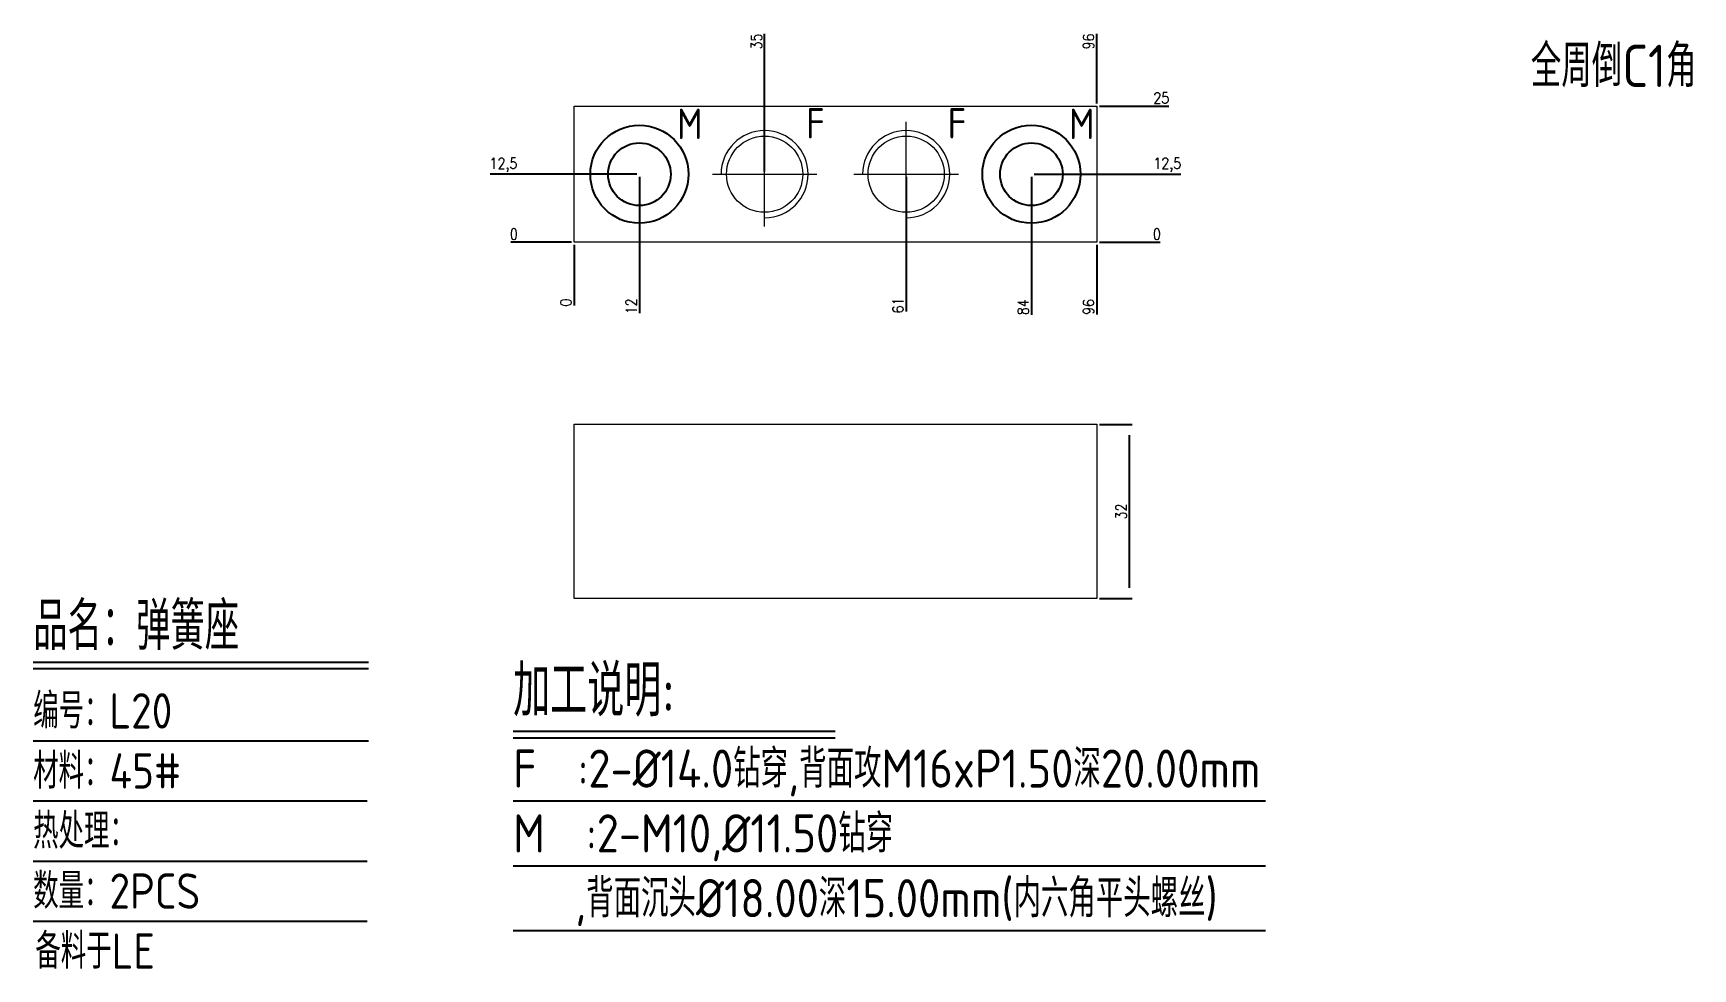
# Model space of a CAD drawing. Header units: millimetres. Extents: x 90233 to 90538, y -16814 to -16642.
import ezdxf
from ezdxf.enums import TextEntityAlignment as Align

# ---------------------------------------------------------------- set-up
doc = ezdxf.new("R2010")
doc.units = ezdxf.units.MM
for name, pattern in [('CENTER', [0]), ('DASHED', [0]), ('HIDDEN', [0])]:
    doc.linetypes.add(name, pattern=pattern)
for name, color, linetype in [('B2', 255, 'Continuous'), ('B2_O', 40, 'Continuous'), ('DIM', 4, 'Continuous'), ('TEXT', 4, 'Continuous')]:
    doc.layers.add(name, color=color, linetype=linetype)
doc.styles.add('gbenor', font='gbenor.shx', dxfattribs={"bigfont": 'gbcbig.shx'})
doc.styles.get("Standard").update_dxf_attribs({"font": 'txt.shx', "width": 0.85, "bigfont": 'ctxt.shx'})
doc.dimstyles.new('T-2-WX', dxfattribs={"dimtxt": 2, "dimasz": 2, "dimexe": 0.5, "dimexo": 0.5, "dimgap": 0.5, "dimtad": 1, "dimtxsty": 'Standard', "dimblk": 'OPEN30', "dimcen": 0, "dimazin": 3, "dimtfac": 1, "dimtmove": 0, "dimatfit": 3, "dimldrblk": 'OPEN30', "dimlwd": -1, "dimlwe": -1})

# ---------------------------------------------------------------- blocks, each defined once
blk = doc.blocks.new('*D7579')
at = {"layer": 'Defpoints', "color": 0}
for p in [(90428.74, -16714.3), (90434.74, -16714.3), (90428.74, -16746.3)]:
    blk.add_point(p, dxfattribs=at)
at = {"layer": 'DIM', "color": 0}
for p, q in [((90429.24, -16714.3), (90435.24, -16714.3)), ((90434.74, -16744.3), (90434.74, -16716.3)), ((90429.24, -16746.3), (90435.24, -16746.3))]:
    blk.add_line(p, q, dxfattribs=at)
at = {"layer": 'DIM', "color": 0, "insert": (90433.24, -16730.3), "char_height": 2, "attachment_point": 5, "rotation": 90}
blk.add_mtext('32', dxfattribs=at)
blk = doc.blocks.new('_Open30')
blk = doc.blocks.new('*D7580')
at = {"layer": 'Defpoints', "color": 0}
for p in [(90332.74, -16680.87), (90428.74, -16680.87), (90438.74, -16680.87)]:
    blk.add_point(p, dxfattribs=at)
at = {"layer": 'DIM', "color": 0}
blk.add_line((90429.24, -16680.87), (90440.37, -16680.87), dxfattribs=at)
at = {"layer": 'DIM', "color": 0, "insert": (90439.8, -16679.37), "char_height": 2, "attachment_point": 5}
blk.add_mtext('0', dxfattribs=at)
blk = doc.blocks.new('*D7581')
at = {"layer": 'Defpoints', "color": 0}
for p in [(90416.74, -16668.37), (90438.74, -16668.37), (90332.74, -16680.87)]:
    blk.add_point(p, dxfattribs=at)
at = {"layer": 'DIM', "color": 0}
blk.add_line((90417.24, -16668.37), (90444.18, -16668.37), dxfattribs=at)
at = {"layer": 'DIM', "color": 0, "insert": (90441.71, -16666.68), "char_height": 2, "attachment_point": 5}
blk.add_mtext('12,5', dxfattribs=at)
blk = doc.blocks.new('*D7582')
at = {"layer": 'Defpoints', "color": 0}
for p in [(90428.74, -16655.87), (90438.74, -16655.87), (90332.74, -16680.87)]:
    blk.add_point(p, dxfattribs=at)
at = {"layer": 'DIM', "color": 0}
blk.add_line((90429.24, -16655.87), (90441.99, -16655.87), dxfattribs=at)
at = {"layer": 'DIM', "color": 0, "insert": (90440.61, -16654.37), "char_height": 2, "attachment_point": 5}
blk.add_mtext('25', dxfattribs=at)
blk = doc.blocks.new('*D7583')
at = {"layer": 'Defpoints', "color": 0}
for p in [(90322.74, -16680.87), (90332.74, -16680.87), (90332.74, -16680.87)]:
    blk.add_point(p, dxfattribs=at)
at = {"layer": 'DIM', "color": 0}
blk.add_line((90332.24, -16680.87), (90321.1, -16680.87), dxfattribs=at)
at = {"layer": 'DIM', "color": 0, "insert": (90321.67, -16679.37), "char_height": 2, "attachment_point": 5}
blk.add_mtext('0', dxfattribs=at)
blk = doc.blocks.new('*D7584')
at = {"layer": 'Defpoints', "color": 0}
for p in [(90322.74, -16668.37), (90344.74, -16668.37), (90332.74, -16680.87)]:
    blk.add_point(p, dxfattribs=at)
at = {"layer": 'DIM', "color": 0}
blk.add_line((90344.24, -16668.37), (90317.3, -16668.37), dxfattribs=at)
at = {"layer": 'DIM', "color": 0, "insert": (90319.77, -16666.68), "char_height": 2, "attachment_point": 5}
blk.add_mtext('12,5', dxfattribs=at)
blk = doc.blocks.new('*D7585')
at = {"layer": 'Defpoints', "color": 0}
for p in [(90332.74, -16680.87), (90428.74, -16680.87), (90428.74, -16690.87)]:
    blk.add_point(p, dxfattribs=at)
at = {"layer": 'DIM', "color": 0}
blk.add_line((90428.74, -16681.37), (90428.74, -16694.13), dxfattribs=at)
at = {"layer": 'DIM', "color": 0, "insert": (90427.24, -16692.75), "char_height": 2, "attachment_point": 5, "rotation": 90}
blk.add_mtext('96', dxfattribs=at)
blk = doc.blocks.new('*D7586')
at = {"layer": 'Defpoints', "color": 0}
for p in [(90416.74, -16668.37), (90332.74, -16680.87), (90416.74, -16690.87)]:
    blk.add_point(p, dxfattribs=at)
at = {"layer": 'DIM', "color": 0}
blk.add_line((90416.74, -16668.87), (90416.74, -16694.21), dxfattribs=at)
at = {"layer": 'DIM', "color": 0, "insert": (90415.24, -16692.79), "char_height": 2, "attachment_point": 5, "rotation": 90}
blk.add_mtext('84', dxfattribs=at)
blk = doc.blocks.new('*D7587')
at = {"layer": 'Defpoints', "color": 0}
for p in [(90393.74, -16668.37), (90332.74, -16680.87), (90393.74, -16690.87)]:
    blk.add_point(p, dxfattribs=at)
at = {"layer": 'DIM', "color": 0}
blk.add_line((90393.74, -16668.87), (90393.74, -16693.56), dxfattribs=at)
at = {"layer": 'DIM', "color": 0, "insert": (90392.24, -16692.47), "char_height": 2, "attachment_point": 5, "rotation": 90}
blk.add_mtext('61', dxfattribs=at)
blk = doc.blocks.new('*D7588')
at = {"layer": 'Defpoints', "color": 0}
for p in [(90344.74, -16668.37), (90332.74, -16680.87), (90344.74, -16690.87)]:
    blk.add_point(p, dxfattribs=at)
at = {"layer": 'DIM', "color": 0}
blk.add_line((90344.74, -16668.87), (90344.74, -16693.88), dxfattribs=at)
at = {"layer": 'DIM', "color": 0, "insert": (90343.24, -16692.63), "char_height": 2, "attachment_point": 5, "rotation": 90}
blk.add_mtext('12', dxfattribs=at)
blk = doc.blocks.new('*D7589')
at = {"layer": 'Defpoints', "color": 0}
for p in [(90332.74, -16680.87), (90332.74, -16680.87), (90332.74, -16690.87)]:
    blk.add_point(p, dxfattribs=at)
at = {"layer": 'DIM', "color": 0}
blk.add_line((90332.74, -16681.37), (90332.74, -16692.51), dxfattribs=at)
at = {"layer": 'DIM', "color": 0, "insert": (90331.24, -16691.94), "char_height": 2, "attachment_point": 5, "rotation": 90}
blk.add_mtext('0', dxfattribs=at)
blk = doc.blocks.new('*D7590')
at = {"layer": 'Defpoints', "color": 0}
for p in [(90428.74, -16645.87), (90428.74, -16655.87), (90332.74, -16680.87)]:
    blk.add_point(p, dxfattribs=at)
at = {"layer": 'DIM', "color": 0}
blk.add_line((90428.74, -16655.37), (90428.74, -16642.62), dxfattribs=at)
at = {"layer": 'DIM', "color": 0, "insert": (90427.24, -16644), "char_height": 2, "attachment_point": 5, "rotation": 90}
blk.add_mtext('96', dxfattribs=at)
blk = doc.blocks.new('*D7591')
at = {"layer": 'Defpoints', "color": 0}
for p in [(90367.74, -16645.87), (90367.74, -16668.37), (90332.74, -16680.87)]:
    blk.add_point(p, dxfattribs=at)
at = {"layer": 'DIM', "color": 0}
blk.add_line((90367.74, -16667.87), (90367.74, -16642.62), dxfattribs=at)
at = {"layer": 'DIM', "color": 0, "insert": (90366.24, -16644), "char_height": 2, "attachment_point": 5, "rotation": 90}
blk.add_mtext('35', dxfattribs=at)

msp = doc.modelspace()

# ---------------------------------------------------------------- linework, layer by layer
at = {"layer": 'B2', "linetype": 'Continuous', "lineweight": 15}
for points in [[(90332.738, -16680.873), (90332.738, -16655.873), (90428.738, -16655.873), (90428.738, -16680.873)], [(90332.738, -16714.298), (90428.738, -16714.298), (90428.738, -16746.298), (90332.738, -16746.298)]]:
    msp.add_lwpolyline(points, close=True, dxfattribs=at)
at = {"layer": 'B2_O', "color": 4, "linetype": 'CENTER', "lineweight": 15}
for p, q in [((90367.738, -16677.973), (90367.738, -16658.773)), ((90393.738, -16677.973), (90393.738, -16658.773)), ((90358.138, -16668.373), (90377.338, -16668.373)), ((90384.138, -16668.373), (90403.338, -16668.373))]:
    msp.add_line(p, q, dxfattribs=at)
at = {"layer": 'B2_O', "linetype": 'HIDDEN', "ltscale": 3}
for centre in [(90344.738, -16668.373), (90416.738, -16668.373)]:
    msp.add_circle(centre, 9, dxfattribs=at)
at = {"layer": 'B2_O', "linetype": 'Continuous', "ltscale": 3}
for centre in [(90344.738, -16668.373), (90416.738, -16668.373)]:
    msp.add_circle(centre, 5.75, dxfattribs=at)
at = {"layer": 'B2_O', "color": 4, "linetype": 'DASHED', "lineweight": 15}
for centre in [(90367.738, -16668.373), (90393.738, -16668.373)]:
    msp.add_circle(centre, 7, dxfattribs=at)
for centre in [(90367.738, -16668.373), (90393.738, -16668.373)]:
    msp.add_arc(centre, 8, 270, 180, dxfattribs=at)
at = {"layer": 'DIM', "color": 4, "linetype": 'Continuous', "lineweight": 25}
for p, q in [((90233.386, -16757.989), (90294.989, -16757.989)), ((90233.386, -16759.125), (90294.989, -16759.125)), ((90233.386, -16772.424), (90294.989, -16772.424)), ((90233.386, -16783.453), (90294.721, -16783.453)), ((90233.386, -16794.482), (90294.721, -16794.482)), ((90233.386, -16805.511), (90294.721, -16805.511))]:
    msp.add_line(p, q, dxfattribs=at)
at = {"layer": 'TEXT', "color": 3}
for p, q in [((90321.549, -16770.611), (90380.686, -16770.611)), ((90321.549, -16771.836), (90380.686, -16771.836)), ((90321.549, -16783.456), (90459.746, -16783.456)), ((90321.549, -16795.356), (90459.746, -16795.356)), ((90321.549, -16807.256), (90459.746, -16807.256))]:
    msp.add_line(p, q, dxfattribs=at)

# ---------------------------------------------------------------- texts
at = {"layer": 'DIM', "color": 3, "linetype": 'Continuous', "lineweight": 25, "style": 'gbenor'}
for s, height, p in [('品名：弹簧座', 8.7583, (90233.386, -16755.719)), ('编号：L20', 6.4876, (90233.386, -16770.154)), ('材料：45#', 6.4876, (90233.386, -16781.183)), ('热处理：', 6.4876, (90233.386, -16792.212)), ('数量：2PCS', 6.4876, (90233.386, -16803.241)), ('备料于LE', 6.4876, (90233.78, -16814.27))]:
    msp.add_text(s, height=height, dxfattribs=at).set_placement(p)
at = {"layer": 'TEXT', "color": 4, "lineweight": 18, "style": 'gbenor'}
msp.add_text('全周倒C1角', height=7.7718, dxfattribs=at).set_placement((90508.486, -16652.37))
at = {"layer": 'TEXT', "color": 4, "style": 'gbenor'}
for s, p in [('M', (90353.987, -16659.124)), ('F', (90377.081, -16659.03)), ('F', (90403.081, -16659.03)), ('M', (90425.987, -16659.124))]:
    msp.add_text(s, height=5.6, dxfattribs=at).set_placement(p, align=Align.MIDDLE_CENTER)
for s, height, p in [('加工说明: ', 9.45, (90321.549, -16767.916)), ('F  :2-%%C14.0钻穿,背面攻M16xP1.50深20.00mm', 7, (90321.549, -16781.006)), ('M  :2-M10,%%c11.50钻穿', 7, (90321.549, -16792.906)), ('   ,背面沉头%%C18.00深15.00mm(内六角平头螺丝)', 7, (90321.549, -16804.806))]:
    msp.add_text(s, height=height, dxfattribs=at).set_placement(p)

# ---------------------------------------------------------------- dimensions: what is measured, and where the dimension line sits
at = {"layer": 'DIM', "color": 4}
for feature_location, offset, dtype, origin, picture, middle in [((90428.738, -16655.873), (0, 10), 1, (90332.738, -16680.873), '*D7590', (90427.238, -16643.997)), ((90367.738, -16668.373), (0, 22.5), 1, (90332.738, -16680.873), '*D7591', (90366.238, -16643.997)), ((90428.738, -16655.873), (10, 0), 0, (90332.738, -16680.873), '*D7582', (90440.614, -16654.373)), ((90344.738, -16668.373), (-22, 0), 0, (90332.738, -16680.873), '*D7584', (90319.769, -16666.683)), ((90416.738, -16668.373), (22, 0), 0, (90332.738, -16680.873), '*D7581', (90441.707, -16666.683)), ((90416.738, -16668.373), (0, -22.5), 1, (90332.738, -16680.873), '*D7586', (90415.238, -16692.79)), ((90393.738, -16668.373), (0, -22.5), 1, (90332.738, -16680.873), '*D7587', (90392.238, -16692.466)), ((90344.738, -16668.373), (0, -22.5), 1, (90332.738, -16680.873), '*D7588', (90343.238, -16692.628)), ((90332.738175371, -16680.873286572), (-10, 0), 0, (90332.738175371, -16680.873286572), '*D7583', (90321.671508704, -16679.373286572)), ((90428.738175371, -16680.873286572), (10, 0), 0, (90332.738175371, -16680.873286572), '*D7580', (90439.804842037, -16679.373286572)), ((90332.738175371, -16680.873286572), (0, -10), 1, (90332.738175371, -16680.873286572), '*D7589', (90331.238175371, -16691.939953238)), ((90428.738, -16680.873), (0, -10), 1, (90332.738, -16680.873), '*D7585', (90427.238, -16692.749))]:
    dim = msp.add_ordinate_dim(feature_location=feature_location, offset=offset, dtype=dtype, origin=origin, dimstyle='T-2-WX', dxfattribs=at)
    dim.commit()
    dim.dimension.update_dxf_attribs({"geometry": picture, "text_midpoint": middle})
dim = msp.add_linear_dim(base=(90434.738, -16714.298), p1=(90428.738, -16746.298), p2=(90428.738, -16714.298), angle=90, dimstyle='T-2-WX', dxfattribs=at)
dim.commit()
dim.dimension.update_dxf_attribs({"geometry": '*D7579', "text_midpoint": (90433.238, -16730.298)})

doc.saveas('drawing.dxf')
